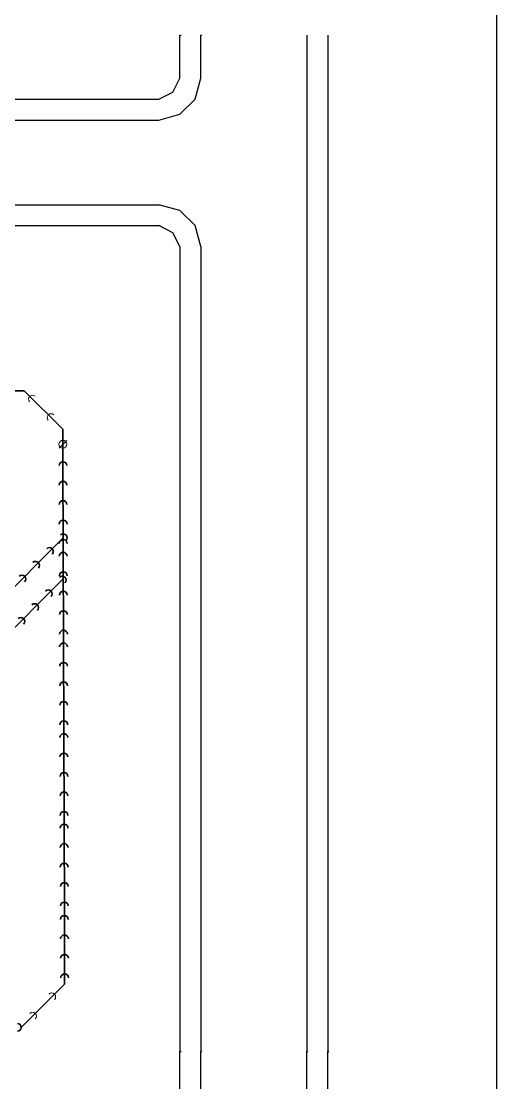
# Model space of a CAD drawing. Header units: millimetres. Extents: x -3518363 to 3223740, y -1530229 to 774657.
# Drawn here: x -2492962 to -2448040, y 193059 to 293411 of the extents above; entities that cross this region are included whole.
import ezdxf

# ---------------------------------------------------------------- set-up
doc = ezdxf.new("R2010")
doc.units = ezdxf.units.MM
doc.header["$LTSCALE"] = 15
doc.header["$MEASUREMENT"] = 0
doc.layers.get('0').update_dxf_attribs({"linetype": 'CONTINUOUS'})
doc.layers.add('cesty', color=7, linetype='CONTINUOUS', lineweight=15)
doc.layers.add('ODVODNENÍ', color=7, linetype='CONTINUOUS', lineweight=35)

# ---------------------------------------------------------------- blocks, each defined once
blk = doc.blocks.new('*U23')
at = {"layer": 'ODVODNENÍ', "linetype": 'Continuous', "ltscale": 0.2}
blk.add_arc((593, 0), 368, 269.81549, 89.81549, dxfattribs=at)
blk = doc.blocks.new('*U24')
at = {"layer": 'ODVODNENÍ', "color": 0, "linetype": 'ByBlock', "lineweight": -2, "transparency": 16777216, "rotation": 270.1845111334615}
for p in [(-522223, 1007013), (-522217, 1005172), (-522211, 1003331)]:
    blk.add_blockref('*U23', p, dxfattribs=at)
blk = doc.blocks.new('*U35')
at = {"layer": 'ODVODNENÍ', "linetype": 'Continuous', "ltscale": 0.2}
blk.add_arc((593, 0), 368, 269.81549, 89.81549, dxfattribs=at)
blk = doc.blocks.new('*U36')
at = {"layer": 'ODVODNENÍ', "color": 0, "linetype": 'ByBlock', "lineweight": -2, "transparency": 16777216, "rotation": 270.1845111334601}
for p in [(-522217, 1005236), (-522211, 1003395), (-522205, 1001554), (-522199, 999713)]:
    blk.add_blockref('*U35', p, dxfattribs=at)
blk = doc.blocks.new('*U37')
at = {"layer": 'ODVODNENÍ', "linetype": 'Continuous', "ltscale": 0.2}
blk.add_arc((593, 0), 368, 269.81549, 89.81549, dxfattribs=at)
blk = doc.blocks.new('*U38')
at = {"layer": 'ODVODNENÍ', "color": 0, "linetype": 'ByBlock', "lineweight": -2, "transparency": 16777216, "rotation": 270.1845111334615}
for p in [(-522223, 1007013), (-522217, 1005172), (-522211, 1003331), (-522205, 1001491), (-522199, 999650)]:
    blk.add_blockref('*U37', p, dxfattribs=at)
blk = doc.blocks.new('*U39')
at = {"layer": 'ODVODNENÍ', "linetype": 'Continuous', "ltscale": 0.2}
blk.add_arc((593, 0), 368, 269.81549, 89.81549, dxfattribs=at)
blk = doc.blocks.new('*U40')
at = {"layer": 'ODVODNENÍ', "color": 0, "linetype": 'ByBlock', "lineweight": -2, "transparency": 16777216, "rotation": 270.1845111334615}
for p in [(-522223, 1007013), (-522217, 1005172), (-522211, 1003331), (-522205, 1001491), (-522199, 999650)]:
    blk.add_blockref('*U39', p, dxfattribs=at)
blk = doc.blocks.new('*U41')
at = {"layer": 'ODVODNENÍ', "linetype": 'Continuous', "ltscale": 0.2}
blk.add_arc((593, 0), 368, 269.81549, 89.81549, dxfattribs=at)
blk = doc.blocks.new('*U42')
at = {"layer": 'ODVODNENÍ', "color": 0, "linetype": 'ByBlock', "lineweight": -2, "transparency": 16777216, "rotation": 270.1845111334615}
for p in [(-522223, 1007013), (-522217, 1005172), (-522211, 1003331), (-522205, 1001491), (-522199, 999650)]:
    blk.add_blockref('*U41', p, dxfattribs=at)
blk = doc.blocks.new('*U43')
at = {"layer": 'ODVODNENÍ', "linetype": 'Continuous', "ltscale": 0.2}
blk.add_arc((593, 0), 368, 269.81549, 89.81549, dxfattribs=at)
blk = doc.blocks.new('*U44')
at = {"layer": 'ODVODNENÍ', "color": 0, "linetype": 'ByBlock', "lineweight": -2, "transparency": 16777216, "rotation": 270.1845111334615}
for p in [(-522223, 1007013), (-522217, 1005172), (-522211, 1003331), (-522205, 1001491), (-522199, 999650)]:
    blk.add_blockref('*U43', p, dxfattribs=at)
blk = doc.blocks.new('*U45')
at = {"layer": 'ODVODNENÍ', "linetype": 'Continuous', "ltscale": 0.2}
blk.add_arc((593, 0), 368, 269.81549, 89.81549, dxfattribs=at)
blk = doc.blocks.new('*U46')
at = {"layer": 'ODVODNENÍ', "color": 0, "linetype": 'ByBlock', "lineweight": -2, "transparency": 16777216, "rotation": 270.1845111334615}
for p in [(-522223, 1007013), (-522217, 1005172), (-522211, 1003331), (-522205, 1001491), (-522199, 999650)]:
    blk.add_blockref('*U45', p, dxfattribs=at)
blk = doc.blocks.new('*U49')
at = {"layer": 'ODVODNENÍ', "linetype": 'Continuous', "ltscale": 0.2}
blk.add_arc((593, 0), 368, 269.81549, 89.81549, dxfattribs=at)
blk = doc.blocks.new('*U50')
at = {"layer": 'ODVODNENÍ', "color": 0, "linetype": 'ByBlock', "lineweight": -2, "transparency": 16777216, "rotation": 315.0726321089278}
for p in [(-472169, 1047557), (-470865, 1046257), (-469562, 1044957), (-468259, 1043657), (-466956, 1042357), (-465652, 1041057), (-464349, 1039756)]:
    blk.add_blockref('*U49', p, dxfattribs=at)
blk = doc.blocks.new('*U51')
at = {"layer": 'ODVODNENÍ', "linetype": 'Continuous', "ltscale": 0.2}
blk.add_arc((593, 0), 368, 269.81549, 89.81549, dxfattribs=at)
blk = doc.blocks.new('*U52')
at = {"layer": 'ODVODNENÍ', "color": 0, "linetype": 'ByBlock', "lineweight": -2, "transparency": 16777216, "rotation": 270.0736255085151}
for p in [(-472169, 1047557), (-472166, 1045716), (-472164, 1043875), (-472162, 1042034), (-472159, 1040193), (-472157, 1038352), (-472155, 1036512)]:
    blk.add_blockref('*U51', p, dxfattribs=at)

msp = doc.modelspace()

# ---------------------------------------------------------------- linework, layer by layer
for p, q in [((-2628141.408, 276066.256), (-2479846.69, 276066.256)), ((-2505267.809, 274085.909), (-2479846.69, 274085.909))]:
    msp.add_line(p, q)
at = {"elevation": 0}
msp.add_lwpolyline([(-2658040, 345571.207), (-2658040, 48571.207), (-2448040, 48571.207), (-2448040, 345571.207)], close=True, dxfattribs=at)
for points in [[(-2632204.98, 292089.084), (-2632204.98, 288025.518), (-2631664.887, 286045.171), (-2630224.633, 284630.641), (-2628141.408, 284064.824), (-2479949.561, 284064.824), (-2477969.214, 284630.641), (-2476528.953, 286045.171), (-2475988.867, 288025.518), (-2475988.867, 292089.084), (-2475885.983, 292089.084)], [(-2630224.633, 292089.084), (-2630224.633, 288025.518), (-2629581.663, 286713.86), (-2628141.408, 286045.171), (-2479949.561, 286045.171), (-2478637.902, 286713.86), (-2477969.214, 288025.518), (-2477969.214, 292089.084), (-2477866.33, 292089.084)], [(-2465984.247, 292089.084), (-2465984.247, 196029.298), (-2465881.376, 196029.298)], [(-2464003.9, 292089.084), (-2464003.9, 196029.298), (-2463901.016, 196029.298)], [(-2475988.867, 272105.562), (-2476528.953, 274085.909), (-2477969.214, 275526.157), (-2479949.561, 276066.256), (-2479846.69, 276066.256)], [(-2477969.214, 272105.562), (-2478637.902, 273417.221), (-2479949.561, 274085.909), (-2479846.69, 274085.909)], [(-2477969.214, 272105.562), (-2477969.214, 196029.298), (-2477866.33, 196029.298)], [(-2475988.867, 272105.562), (-2475988.867, 196029.298), (-2475885.983, 196029.298)], [(-2632204.98, 196029.298), (-2632204.98, 114011.972), (-2631664.887, 111928.748), (-2630224.633, 110488.493), (-2628141.408, 109948.401), (-2479949.561, 109948.401), (-2477969.214, 110488.493), (-2476528.953, 111928.748), (-2475988.867, 114011.972), (-2475988.867, 196029.298), (-2475885.983, 196029.298)], [(-2630224.633, 196029.298), (-2630224.633, 114011.972), (-2629581.663, 112597.436), (-2628141.408, 111928.748), (-2479949.561, 111928.748), (-2478637.902, 112597.436), (-2477969.214, 114011.972), (-2477969.214, 196029.298), (-2477866.33, 196029.298)], [(-2465984.247, 93925.573), (-2465984.247, 196029.298), (-2465881.376, 196029.298)], [(-2464003.9, 93925.573), (-2464003.9, 196029.298), (-2463901.016, 196029.298)]]:
    msp.add_lwpolyline(points, dxfattribs=at)
at = {"layer": 'cesty', "linetype": 'ByBlock', "lineweight": 20, "ltscale": 5}
for p, q in [((-2492682.49, 258480), (-2489034.599, 254832.109)), ((-2489393.254, 253058.644), (-2488666.862, 253785.036)), ((-2492961.834, 198295.967), (-2488865.724, 202392.077))]:
    msp.add_line(p, q, dxfattribs=at)
msp.add_circle((-2489030.058, 253421.84), 368.169, dxfattribs=at)
for centre, start, end in [((-2491897.613, 257695.123), 45, 225), ((-2490146.245, 255943.755), 45, 225), ((-2490078.901, 201178.901), 315, 135), ((-2491897.613, 199360.188), 315, 135)]:
    msp.add_arc(centre, 368.169, start, end, dxfattribs=at)
at = {"layer": 'ODVODNENÍ', "linetype": 'Continuous', "ltscale": 0.2}
for p, q in [((-2492682.49, 258480), (-2502785.176, 258447.466)), ((-2489025.516, 252011.571), (-2489034.599, 254832.109)), ((-2488997.93, 243445.389), (-2489025.516, 252011.571)), ((-2497217.809, 236346.607), (-2489001.597, 244583.963)), ((-2488970.344, 234879.207), (-2488997.93, 243445.389)), ((-2497317.809, 232346.607), (-2488989.078, 240696.482)), ((-2488942.758, 226313.024), (-2488970.344, 234879.207)), ((-2488915.172, 217746.842), (-2488942.758, 226313.024)), ((-2488887.586, 209180.659), (-2488915.172, 217746.842)), ((-2488865.724, 202392.077), (-2488887.586, 209180.659))]:
    msp.add_line(p, q, dxfattribs=at)

# ---------------------------------------------------------------- block references
at = {"layer": 'ODVODNENÍ', "linetype": 'Continuous'}
for name, p, rotation in [('*U46', (-3011220.663, 1250458.523), 180), ('*U52', (-2090357.199, 1310954.759), 134.9999999999994), ('*U44', (-3011193.077, 1241892.341), 180), ('*U50', (-1449761.201, 704515.422), 90), ('*U42', (-3011165.491, 1233326.158), 180), ('*U40', (-3011137.905, 1224759.976), 180), ('*U38', (-3011110.319, 1216193.793), 180), ('*U36', (-3011082.733, 1207627.611), 180), ('*U24', (-1490591.177, 720504.934), 90)]:
    msp.add_blockref(name, p, dxfattribs=dict(at, rotation=rotation))

doc.saveas('drawing.dxf')
